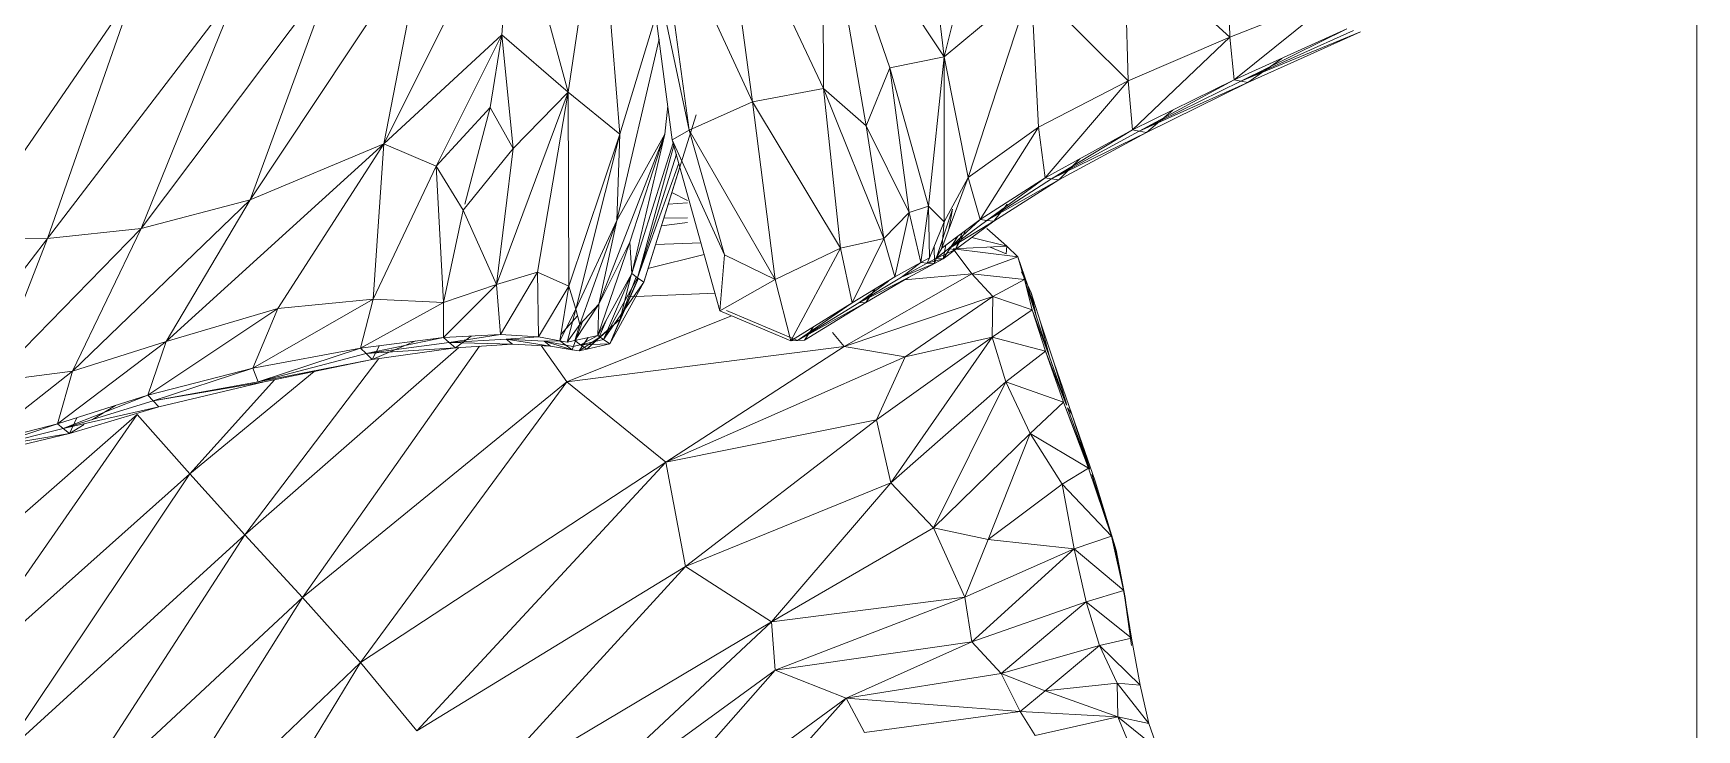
# Model space of a CAD drawing. Header units: millimetres. Extents: x -8546 to 211781, y -3000 to 31870.
# Drawn here: x -4163.8 to -4012.8, y 2400.9 to 2464.1 of the extents above; entities that cross this region are included whole.
import ezdxf

# ---------------------------------------------------------------- set-up
doc = ezdxf.new("R2010")
doc.units = ezdxf.units.MM
doc.layers.add('G-IMPT', color=8, linetype='Continuous', lineweight=9)
doc.layers.add('I-FURN', color=30, linetype='Continuous', lineweight=9)

# ---------------------------------------------------------------- blocks, each defined once
blk = doc.blocks.new('Couch_-_Soft_Bench_Berto_Salotti_9473_0001 - Couch_-_Soft_Bench_Berto_Salotti_9473_0001-449050-Begane grond')
at = {"layer": 'I-FURN'}
blk.add_line((635.44, -2275), (919.7, -2275), dxfattribs=at)
blk = doc.blocks.new('Artificial banana plant 1500mm - Family 4__C1-728657-Begane grond')
at = {"layer": 'G-IMPT'}
for p, q in [((331.68, -194.94), (337.96, -169.57)), ((331.68, -194.94), (337.96, -169.57)), ((331.68, -194.94), (329.12, -173.03)), ((331.68, -194.94), (329.12, -173.03)), ((280.8, -202.83), (292.51, -179.57)), ((280.8, -202.83), (292.51, -179.57)), ((292.51, -179.57), (291.54, -192.95)), ((292.51, -179.57), (291.54, -192.95)), ((297.54, -198.15), (292.51, -179.57)), ((297.54, -198.15), (292.51, -179.57)), ((300.4, -178.95), (297.54, -198.15)), ((300.4, -178.95), (297.54, -198.15)), ((300.4, -178.95), (302.23, -201.95)), ((300.4, -178.95), (302.23, -201.95)), ((320.74, -197.83), (311.5, -178.23)), ((320.74, -197.83), (311.5, -178.23)), ((314.27, -199.04), (311.5, -178.23)), ((314.27, -199.04), (311.5, -178.23)), ((331.68, -194.94), (320.62, -178.21)), ((331.68, -194.94), (320.62, -178.21)), ((326.76, -195.94), (320.62, -178.21)), ((326.76, -195.94), (320.62, -178.21)), ((324.61, -201.21), (320.62, -178.21)), ((324.61, -201.21), (320.62, -178.21)), ((320.74, -197.83), (320.62, -178.21)), ((320.74, -197.83), (320.62, -178.21)), ((307, -202.46), (304.14, -180.82)), ((307, -202.46), (304.14, -180.82)), ((304.14, -180.82), (308.54, -201.61)), ((304.14, -180.82), (308.54, -201.61)), ((308.54, -201.61), (305.64, -180.24)), ((308.54, -201.61), (305.64, -180.24)), ((305.64, -180.24), (314.27, -199.04)), ((305.64, -180.24), (314.27, -199.04)), ((357.61, -193.15), (357.33, -182.08)), ((357.61, -193.15), (357.33, -182.08)), ((268.69, -207.93), (284.43, -184.23)), ((268.69, -207.93), (284.43, -184.23)), ((280.8, -202.83), (284.43, -184.23)), ((280.8, -202.83), (284.43, -184.23)), ((357.61, -193.15), (348.04, -184.43)), ((357.61, -193.15), (348.04, -184.43)), ((348.39, -197.11), (348.04, -184.43)), ((348.39, -197.11), (348.04, -184.43)), ((258.78, -210.51), (276.23, -187.34)), ((258.78, -210.51), (276.23, -187.34)), ((268.69, -207.93), (276.23, -187.34)), ((268.69, -207.93), (276.23, -187.34)), ((339.58, -188.37), (331.68, -194.94)), ((339.58, -188.37), (331.68, -194.94)), ((333.85, -205.88), (339.58, -188.37)), ((333.85, -205.88), (339.58, -188.37)), ((348.39, -197.11), (339.58, -188.37)), ((348.39, -197.11), (339.58, -188.37)), ((340.25, -201.34), (339.58, -188.37)), ((340.25, -201.34), (339.58, -188.37)), ((242.66, -211.5), (258.16, -188.93)), ((242.66, -211.5), (258.16, -188.93)), ((250.27, -211.43), (267.54, -188.9)), ((250.27, -211.43), (267.54, -188.9)), ((250.27, -211.43), (258.16, -188.93)), ((250.27, -211.43), (258.16, -188.93)), ((258.78, -210.51), (267.54, -188.9)), ((258.78, -210.51), (267.54, -188.9)), ((367.81, -189.16), (357.61, -193.15)), ((367.81, -189.16), (357.61, -193.15)), ((358.01, -197.04), (367.81, -189.16)), ((358.01, -197.04), (367.81, -189.16)), ((305.52, -191.23), (302.23, -201.95)), ((305.52, -191.23), (302.23, -201.95)), ((280.8, -202.83), (291.54, -192.95)), ((280.8, -202.83), (291.54, -192.95)), ((285.57, -204.86), (291.54, -192.95)), ((285.57, -204.86), (291.54, -192.95)), ((291.54, -192.95), (290.46, -199.54)), ((291.54, -192.95), (290.46, -199.54)), ((297.54, -198.15), (291.54, -192.95)), ((297.54, -198.15), (291.54, -192.95)), ((292.55, -203.25), (291.54, -192.95)), ((292.55, -203.25), (291.54, -192.95)), ((357.61, -193.15), (348.39, -197.11)), ((357.61, -193.15), (348.39, -197.11)), ((348.79, -201.58), (357.61, -193.15)), ((348.79, -201.58), (357.61, -193.15)), ((358.01, -197.04), (357.61, -193.15)), ((358.01, -197.04), (357.61, -193.15)), ((368.24, -192.42), (358.01, -197.04)), ((368.24, -192.42), (358.01, -197.04)), ((368.24, -192.42), (358.62, -197.15)), ((368.24, -192.42), (358.62, -197.15)), ((368.84, -192.55), (358.62, -197.15)), ((358.62, -197.15), (368.84, -192.55)), ((358.62, -197.15), (369.48, -192.68)), ((358.62, -197.15), (369.48, -192.68)), ((359.26, -197.28), (369.48, -192.68)), ((359.26, -197.28), (369.48, -192.68)), ((305.8, -193.33), (301.98, -209.78)), ((305.8, -193.33), (301.98, -209.78)), ((326.76, -195.94), (324.61, -201.21)), ((326.76, -195.94), (324.61, -201.21)), ((331.68, -194.94), (326.76, -195.94)), ((331.68, -194.94), (326.76, -195.94)), ((330.27, -208.48), (326.76, -195.94)), ((330.27, -208.48), (326.76, -195.94)), ((328.51, -209.07), (326.76, -195.94)), ((328.51, -209.07), (326.76, -195.94)), ((330.27, -208.48), (331.68, -194.94)), ((330.27, -208.48), (331.68, -194.94)), ((333.85, -205.88), (331.68, -194.94)), ((333.85, -205.88), (331.68, -194.94)), ((331.69, -209.91), (331.68, -194.94)), ((331.69, -209.91), (331.68, -194.94)), ((359.26, -197.28), (362.34, -195.09)), ((359.26, -197.28), (362.34, -195.09)), ((348.39, -197.11), (340.25, -201.34)), ((348.39, -197.11), (340.25, -201.34)), ((340.84, -205.91), (348.39, -197.11)), ((340.84, -205.91), (348.39, -197.11)), ((348.79, -201.58), (348.39, -197.11)), ((348.79, -201.58), (348.39, -197.11)), ((358.01, -197.04), (348.79, -201.58)), ((358.01, -197.04), (348.79, -201.58)), ((358.01, -197.04), (349.39, -201.69)), ((358.01, -197.04), (349.39, -201.69)), ((358.62, -197.15), (349.39, -201.69)), ((349.39, -201.69), (358.62, -197.15)), ((349.39, -201.69), (359.26, -197.28)), ((349.39, -201.69), (359.26, -197.28)), ((350.04, -201.81), (359.26, -197.28)), ((350.04, -201.81), (359.26, -197.28)), ((358.62, -197.15), (358.01, -197.04)), ((358.62, -197.15), (358.01, -197.04)), ((359.26, -197.28), (358.62, -197.15)), ((359.26, -197.28), (358.62, -197.15)), ((291.03, -215.59), (297.54, -198.15)), ((291.03, -215.59), (297.54, -198.15)), ((297.54, -198.15), (292.55, -203.25)), ((297.54, -198.15), (292.55, -203.25)), ((294.76, -214.49), (297.54, -198.15)), ((294.76, -214.49), (297.54, -198.15)), ((297.61, -215.74), (297.54, -198.15)), ((297.61, -215.74), (297.54, -198.15)), ((302.23, -201.95), (297.54, -198.15)), ((302.23, -201.95), (297.54, -198.15)), ((308.54, -201.61), (314.27, -199.04)), ((308.54, -201.61), (314.27, -199.04)), ((320.74, -197.83), (314.27, -199.04)), ((320.74, -197.83), (314.27, -199.04)), ((322.28, -212.29), (314.27, -199.04)), ((322.28, -212.29), (314.27, -199.04)), ((316.34, -215.16), (314.27, -199.04)), ((316.34, -215.16), (314.27, -199.04)), ((326.21, -211.43), (320.74, -197.83)), ((326.21, -211.43), (320.74, -197.83)), ((322.28, -212.29), (320.74, -197.83)), ((322.28, -212.29), (320.74, -197.83)), ((324.61, -201.21), (320.74, -197.83)), ((324.61, -201.21), (320.74, -197.83)), ((285.57, -204.86), (290.46, -199.54)), ((285.57, -204.86), (290.46, -199.54)), ((288.17, -208.31), (290.46, -199.54)), ((288.17, -208.31), (290.46, -199.54)), ((292.55, -203.25), (290.46, -199.54)), ((292.55, -203.25), (290.46, -199.54)), ((304.41, -215.38), (309.17, -200.21)), ((306.6, -199.39), (306.31, -201.95)), ((306.6, -199.39), (306.31, -201.95)), ((350.04, -201.81), (352.44, -199.78)), ((350.04, -201.81), (352.44, -199.78)), ((297.61, -215.74), (302.23, -201.95)), ((297.61, -215.74), (302.23, -201.95)), ((298.23, -217.84), (302.23, -201.95)), ((298.23, -217.84), (302.23, -201.95)), ((306.31, -201.95), (300.33, -217.37)), ((306.31, -201.95), (300.33, -217.37)), ((306.31, -201.95), (301.98, -209.78)), ((306.31, -201.95), (301.98, -209.78)), ((302.23, -201.95), (301.98, -209.78)), ((302.23, -201.95), (301.98, -209.78)), ((306.31, -201.95), (303.15, -211.76)), ((306.31, -201.95), (303.15, -211.76)), ((303.32, -214.61), (306.31, -201.95)), ((303.32, -214.61), (306.31, -201.95)), ((307, -202.46), (308.54, -201.61)), ((307, -202.46), (308.54, -201.61)), ((316.34, -215.16), (308.54, -201.61)), ((316.34, -215.16), (308.54, -201.61)), ((311.74, -212.9), (308.54, -201.61)), ((311.74, -212.9), (308.54, -201.61)), ((328.51, -209.07), (324.61, -201.21)), ((328.51, -209.07), (324.61, -201.21)), ((326.21, -211.43), (324.61, -201.21)), ((326.21, -211.43), (324.61, -201.21)), ((340.25, -201.34), (333.85, -205.88)), ((340.25, -201.34), (333.85, -205.88)), ((334.94, -209.7), (340.25, -201.34)), ((334.94, -209.7), (340.25, -201.34)), ((340.84, -205.91), (340.25, -201.34)), ((340.84, -205.91), (340.25, -201.34)), ((348.79, -201.58), (340.84, -205.91)), ((348.79, -201.58), (340.84, -205.91)), ((348.79, -201.58), (341.44, -206.01)), ((348.79, -201.58), (341.44, -206.01)), ((349.39, -201.69), (341.44, -206.01)), ((341.44, -206.01), (349.39, -201.69)), ((341.44, -206.01), (350.04, -201.81)), ((341.44, -206.01), (350.04, -201.81)), ((342.09, -206.11), (350.04, -201.81)), ((342.09, -206.11), (350.04, -201.81)), ((349.39, -201.69), (348.79, -201.58)), ((349.39, -201.69), (348.79, -201.58)), ((350.04, -201.81), (349.39, -201.69)), ((350.04, -201.81), (349.39, -201.69)), ((261.04, -220.78), (280.8, -202.83)), ((261.04, -220.78), (280.8, -202.83)), ((280.8, -202.83), (268.69, -207.93)), ((280.8, -202.83), (268.69, -207.93)), ((271.18, -217.79), (280.8, -202.83)), ((271.18, -217.79), (280.8, -202.83)), ((279.84, -216.94), (280.8, -202.83)), ((279.84, -216.94), (280.8, -202.83)), ((285.57, -204.86), (280.8, -202.83)), ((285.57, -204.86), (280.8, -202.83)), ((292.55, -203.25), (288.03, -208.85)), ((292.55, -203.25), (288.03, -208.85)), ((291.03, -215.59), (292.55, -203.25)), ((291.03, -215.59), (292.55, -203.25)), ((307.08, -202.74), (303.32, -214.61)), ((307.08, -202.74), (303.32, -214.61)), ((307.15, -202.98), (303.84, -214.98)), ((307.15, -202.98), (303.84, -214.98)), ((307.37, -203.78), (303.84, -214.98)), ((303.84, -214.98), (307.37, -203.78)), ((311.32, -218), (307, -202.46)), ((311.32, -218), (307, -202.46)), ((307, -202.46), (311.74, -212.9)), ((307, -202.46), (311.74, -212.9)), ((279.84, -216.94), (285.57, -204.86)), ((279.84, -216.94), (285.57, -204.86)), ((286.23, -217.22), (285.57, -204.86)), ((286.23, -217.22), (285.57, -204.86)), ((288.03, -208.85), (285.57, -204.86)), ((288.03, -208.85), (285.57, -204.86)), ((303.84, -214.98), (307.59, -204.58)), ((303.84, -214.98), (307.59, -204.58)), ((304.41, -215.38), (307.69, -204.92)), ((342.09, -206.11), (343.99, -204.2)), ((342.09, -206.11), (343.99, -204.2)), ((331.47, -212.3), (333.85, -205.88)), ((331.47, -212.3), (333.85, -205.88)), ((333.85, -205.88), (331.69, -209.91)), ((333.85, -205.88), (331.69, -209.91)), ((334.94, -209.7), (333.85, -205.88)), ((334.94, -209.7), (333.85, -205.88)), ((340.84, -205.91), (334.94, -209.7)), ((340.84, -205.91), (334.94, -209.7)), ((340.84, -205.91), (335.55, -209.78)), ((340.84, -205.91), (335.55, -209.78)), ((341.44, -206.01), (335.55, -209.78)), ((335.55, -209.78), (341.44, -206.01)), ((335.55, -209.78), (342.09, -206.11)), ((335.55, -209.78), (342.09, -206.11)), ((336.2, -209.86), (342.09, -206.11)), ((336.2, -209.86), (342.09, -206.11)), ((341.44, -206.01), (340.84, -205.91)), ((341.44, -206.01), (340.84, -205.91)), ((342.09, -206.11), (341.44, -206.01)), ((342.09, -206.11), (341.44, -206.01)), ((252.55, -223.46), (268.69, -207.93)), ((252.55, -223.46), (268.69, -207.93)), ((268.69, -207.93), (258.78, -210.51)), ((268.69, -207.93), (258.78, -210.51)), ((261.04, -220.78), (268.69, -207.93)), ((261.04, -220.78), (268.69, -207.93)), ((308.39, -208.19), (306.63, -208.3)), ((308.39, -208.19), (306.63, -208.3)), ((308.39, -207.97), (306.96, -207.25)), ((308.39, -207.97), (306.96, -207.25)), ((336.2, -209.86), (337.39, -208.31)), ((336.2, -209.86), (337.39, -208.31)), ((286.23, -217.22), (288.03, -208.85)), ((286.23, -217.22), (288.03, -208.85)), ((291.03, -215.59), (288.03, -208.85)), ((291.03, -215.59), (288.03, -208.85)), ((298.23, -217.84), (301.98, -209.78)), ((298.23, -217.84), (301.98, -209.78)), ((298.62, -219.22), (301.98, -209.78)), ((298.62, -219.22), (301.98, -209.78)), ((300.33, -217.37), (301.98, -209.78)), ((300.33, -217.37), (301.98, -209.78)), ((308.39, -209.56), (306.22, -209.58)), ((308.39, -209.56), (306.22, -209.58)), ((328.51, -209.07), (326.21, -211.43)), ((328.51, -209.07), (326.21, -211.43)), ((327.2, -214.9), (328.51, -209.07)), ((327.2, -214.9), (328.51, -209.07)), ((330.27, -208.48), (328.51, -209.07)), ((330.27, -208.48), (328.51, -209.07)), ((329.55, -213.61), (328.51, -209.07)), ((329.55, -213.61), (328.51, -209.07)), ((329.55, -213.61), (330.27, -208.48)), ((329.55, -213.61), (330.27, -208.48)), ((330.34, -213.18), (330.27, -208.48)), ((330.34, -213.18), (330.27, -208.48)), ((331.69, -209.91), (330.27, -208.48)), ((331.69, -209.91), (330.27, -208.48)), ((330.34, -213.18), (331.69, -209.91)), ((330.34, -213.18), (331.69, -209.91)), ((330.8, -213.7), (332.45, -208.75)), ((330.8, -213.7), (332.45, -208.75)), ((334.94, -209.7), (331.47, -212.3)), ((334.94, -209.7), (331.47, -212.3)), ((331.47, -212.3), (331.69, -209.91)), ((331.47, -212.3), (331.69, -209.91)), ((334.94, -209.7), (332.07, -212.36)), ((334.94, -209.7), (332.07, -212.36)), ((335.55, -209.78), (332.07, -212.36)), ((332.07, -212.36), (335.55, -209.78)), ((332.07, -212.36), (336.2, -209.86)), ((332.07, -212.36), (336.2, -209.86)), ((332.11, -210.58), (332.45, -208.75)), ((332.11, -210.58), (332.45, -208.75)), ((332.72, -212.42), (336.2, -209.86)), ((332.72, -212.42), (336.2, -209.86)), ((335.55, -209.78), (334.94, -209.7)), ((335.55, -209.78), (334.94, -209.7)), ((336.2, -209.86), (335.55, -209.78)), ((336.2, -209.86), (335.55, -209.78)), ((245.21, -224.43), (258.78, -210.51)), ((245.21, -224.43), (258.78, -210.51)), ((258.78, -210.51), (250.27, -211.43)), ((258.78, -210.51), (250.27, -211.43)), ((252.55, -223.46), (258.78, -210.51)), ((252.55, -223.46), (258.78, -210.51)), ((308.39, -209.98), (306.01, -210.28)), ((308.39, -209.98), (306.01, -210.28)), ((331.59, -213.28), (332.95, -211.19)), ((331.59, -213.28), (332.95, -211.19)), ((332.72, -212.42), (333.66, -210.66)), ((332.72, -212.42), (333.66, -210.66)), ((332.72, -212.42), (333.33, -210.91)), ((332.72, -212.42), (333.33, -210.91)), ((337.36, -212.13), (334.19, -211.33)), ((337.36, -212.13), (334.19, -211.33)), ((337.36, -212.13), (335.55, -210.52)), ((337.36, -212.13), (335.55, -210.52)), ((238.95, -226.08), (250.27, -211.43)), ((238.95, -226.08), (250.27, -211.43)), ((250.27, -211.43), (242.66, -211.5)), ((250.27, -211.43), (242.66, -211.5)), ((245.21, -224.43), (250.27, -211.43)), ((245.21, -224.43), (250.27, -211.43)), ((300.25, -220.22), (303.15, -211.76)), ((300.25, -220.22), (303.15, -211.76)), ((303.15, -211.76), (300.33, -217.37)), ((303.15, -211.76), (300.33, -217.37)), ((303.32, -214.61), (303.15, -211.76)), ((303.32, -214.61), (303.15, -211.76)), ((309.9, -212.89), (304.79, -214.14)), ((309.9, -212.89), (304.79, -214.14)), ((309.61, -211.83), (305.47, -211.97)), ((309.61, -211.83), (305.47, -211.97)), ((311.32, -218), (311.74, -212.9)), ((311.32, -218), (311.74, -212.9)), ((316.34, -215.16), (311.74, -212.9)), ((316.34, -215.16), (311.74, -212.9)), ((322.28, -212.29), (316.34, -215.16)), ((322.28, -212.29), (316.34, -215.16)), ((317.75, -220.71), (322.28, -212.29)), ((317.75, -220.71), (322.28, -212.29)), ((326.21, -211.43), (322.28, -212.29)), ((326.21, -211.43), (322.28, -212.29)), ((323.33, -217.25), (322.28, -212.29)), ((323.33, -217.25), (322.28, -212.29)), ((323.33, -217.25), (326.21, -211.43)), ((323.33, -217.25), (326.21, -211.43)), ((327.2, -214.9), (326.21, -211.43)), ((327.2, -214.9), (326.21, -211.43)), ((330.8, -213.7), (330.76, -212.16)), ((330.8, -213.7), (330.76, -212.16)), ((331.47, -212.3), (330.94, -213.23)), ((331.47, -212.3), (330.94, -213.23)), ((332.07, -212.36), (330.94, -213.23)), ((330.94, -213.23), (332.07, -212.36)), ((330.94, -213.23), (332.72, -212.42)), ((330.94, -213.23), (332.72, -212.42)), ((331.59, -213.28), (331.83, -212.03)), ((331.59, -213.28), (331.83, -212.03)), ((331.59, -213.28), (332.72, -212.42)), ((331.59, -213.28), (332.72, -212.42)), ((332.72, -212.42), (332.07, -212.36)), ((332.72, -212.42), (332.07, -212.36)), ((337.36, -212.13), (332.5, -212.37)), ((337.36, -212.13), (332.5, -212.37)), ((338.38, -213.09), (332.5, -212.37)), ((338.38, -213.09), (332.5, -212.37)), ((334.19, -214.64), (332.5, -212.37)), ((334.19, -214.64), (332.5, -212.37)), ((337.32, -212.82), (335.87, -212.2)), ((337.32, -212.82), (335.87, -212.2)), ((337.36, -212.13), (337.32, -212.82)), ((337.36, -212.13), (337.32, -212.82)), ((338.38, -213.09), (337.36, -212.13)), ((338.38, -213.09), (337.36, -212.13)), ((329.55, -213.61), (327.2, -214.9)), ((329.55, -213.61), (327.2, -214.9)), ((329.55, -213.61), (327.81, -214.92)), ((329.55, -213.61), (327.81, -214.92)), ((330.15, -213.65), (327.81, -214.92)), ((327.81, -214.92), (330.15, -213.65)), ((327.81, -214.92), (330.8, -213.7)), ((327.81, -214.92), (330.8, -213.7)), ((328.45, -214.95), (330.8, -213.7)), ((328.45, -214.95), (330.8, -213.7)), ((330.34, -213.18), (329.55, -213.61)), ((330.34, -213.18), (329.55, -213.61)), ((330.15, -213.65), (329.55, -213.61)), ((330.15, -213.65), (329.55, -213.61)), ((330.34, -213.18), (330.15, -213.65)), ((330.34, -213.18), (330.15, -213.65)), ((330.94, -213.23), (330.15, -213.65)), ((330.15, -213.65), (330.94, -213.23)), ((330.15, -213.65), (331.59, -213.28)), ((330.15, -213.65), (331.59, -213.28)), ((330.8, -213.7), (330.15, -213.65)), ((330.8, -213.7), (330.15, -213.65)), ((330.8, -213.7), (331.59, -213.28)), ((330.8, -213.7), (331.59, -213.28)), ((331.59, -213.28), (330.94, -213.23)), ((331.59, -213.28), (330.94, -213.23)), ((338.38, -213.09), (334.19, -214.64)), ((338.38, -213.09), (334.19, -214.64)), ((339.27, -215.72), (338.38, -213.09)), ((339.27, -215.72), (338.38, -213.09)), ((338.98, -215.14), (338.38, -213.09)), ((338.98, -215.14), (338.38, -213.09)), ((339.27, -215.72), (338.71, -214.21)), ((339.27, -215.72), (338.71, -214.21)), ((291.03, -215.59), (286.23, -217.22)), ((291.03, -215.59), (286.23, -217.22)), ((286.24, -220.4), (291.03, -215.59)), ((286.24, -220.4), (291.03, -215.59)), ((294.76, -214.49), (291.03, -215.59)), ((294.76, -214.49), (291.03, -215.59)), ((291.4, -220.14), (291.03, -215.59)), ((291.4, -220.14), (291.03, -215.59)), ((291.4, -220.14), (294.76, -214.49)), ((291.4, -220.14), (294.76, -214.49)), ((294.85, -220.36), (294.76, -214.49)), ((294.85, -220.36), (294.76, -214.49)), ((297.61, -215.74), (294.76, -214.49)), ((297.61, -215.74), (294.76, -214.49)), ((294.85, -220.36), (297.61, -215.74)), ((294.85, -220.36), (297.61, -215.74)), ((296.8, -220.72), (297.61, -215.74)), ((296.8, -220.72), (297.61, -215.74)), ((298.23, -217.84), (297.61, -215.74)), ((298.23, -217.84), (297.61, -215.74)), ((303.32, -214.61), (300.25, -220.22)), ((303.32, -214.61), (300.25, -220.22)), ((303.32, -214.61), (300.77, -220.59)), ((303.32, -214.61), (300.77, -220.59)), ((303.84, -214.98), (300.77, -220.59)), ((300.77, -220.59), (303.84, -214.98)), ((300.77, -220.59), (304.41, -215.38)), ((300.77, -220.59), (304.41, -215.38)), ((301.34, -220.99), (303.92, -215.03)), ((301.34, -220.99), (303.92, -215.03)), ((301.34, -220.99), (304.41, -215.38)), ((301.34, -220.99), (304.41, -215.38)), ((302.26, -218.73), (303.3, -214.61)), ((302.26, -218.73), (303.3, -214.61)), ((302.26, -218.73), (303.72, -214.89)), ((302.26, -218.73), (303.72, -214.89)), ((302.26, -218.73), (303.9, -215.02)), ((302.26, -218.73), (303.9, -215.02)), ((303.84, -214.98), (303.32, -214.61)), ((303.84, -214.98), (303.32, -214.61)), ((304.41, -215.38), (303.84, -214.98)), ((304.41, -215.38), (303.84, -214.98)), ((311.32, -218), (316.34, -215.16)), ((311.32, -218), (316.34, -215.16)), ((317.75, -220.71), (316.34, -215.16)), ((317.75, -220.71), (316.34, -215.16)), ((334.19, -214.64), (322.61, -221.21)), ((334.19, -214.64), (322.61, -221.21)), ((327.2, -214.9), (323.33, -217.25)), ((327.2, -214.9), (323.33, -217.25)), ((327.81, -214.92), (323.94, -217.25)), ((323.94, -217.25), (327.81, -214.92)), ((323.94, -217.25), (328.45, -214.95)), ((323.94, -217.25), (328.45, -214.95)), ((326.64, -215.31), (323.94, -217.25)), ((326.64, -215.31), (323.94, -217.25)), ((324.58, -217.24), (328.45, -214.95)), ((324.58, -217.24), (328.45, -214.95)), ((334.19, -214.64), (328.06, -215.19)), ((334.19, -214.64), (328.06, -215.19)), ((338.98, -215.14), (334.19, -214.64)), ((338.98, -215.14), (334.19, -214.64)), ((336.09, -216.7), (334.19, -214.64)), ((336.09, -216.7), (334.19, -214.64)), ((338.98, -215.14), (336.09, -216.7)), ((338.98, -215.14), (336.09, -216.7)), ((339.27, -215.72), (338.69, -214.44)), ((339.27, -215.72), (338.69, -214.44)), ((338.69, -214.44), (339.59, -216.35)), ((338.69, -214.44), (339.59, -216.35)), ((340.03, -218.43), (338.98, -215.14)), ((340.03, -218.43), (338.98, -215.14)), ((339.67, -217.9), (338.98, -215.14)), ((339.67, -217.9), (338.98, -215.14)), ((339.27, -215.72), (340.03, -218.43)), ((339.27, -215.72), (340.03, -218.43)), ((268.91, -223.18), (279.84, -216.94)), ((268.91, -223.18), (279.84, -216.94)), ((279.84, -216.94), (271.18, -217.79)), ((279.84, -216.94), (271.18, -217.79)), ((278.69, -221.36), (279.84, -216.94)), ((278.69, -221.36), (279.84, -216.94)), ((278.69, -221.36), (286.23, -217.22)), ((278.69, -221.36), (286.23, -217.22)), ((286.23, -217.22), (279.84, -216.94)), ((286.23, -217.22), (279.84, -216.94)), ((286.24, -220.4), (286.23, -217.22)), ((286.24, -220.4), (286.23, -217.22)), ((298.16, -220.69), (300.33, -217.37)), ((298.16, -220.69), (300.33, -217.37)), ((300.33, -217.37), (298.62, -219.22)), ((300.33, -217.37), (298.62, -219.22)), ((300.25, -220.22), (300.33, -217.37)), ((300.25, -220.22), (300.33, -217.37)), ((310.88, -216.39), (303.02, -216.73)), ((310.88, -216.39), (303.02, -216.73)), ((323.33, -217.25), (317.75, -220.71)), ((323.33, -217.25), (317.75, -220.71)), ((318.36, -220.67), (324.58, -217.24)), ((318.36, -220.67), (324.58, -217.24)), ((323.94, -217.25), (318.36, -220.67)), ((323.33, -217.25), (318.36, -220.67)), ((323.33, -217.25), (318.36, -220.67)), ((318.36, -220.67), (323.94, -217.25)), ((319.01, -220.64), (324.58, -217.24)), ((319.01, -220.64), (324.58, -217.24)), ((336.09, -216.7), (322.61, -221.21)), ((336.09, -216.7), (322.61, -221.21)), ((324.58, -217.24), (323.94, -217.25)), ((324.58, -217.24), (323.94, -217.25)), ((324.58, -217.24), (325.42, -215.99)), ((324.58, -217.24), (325.42, -215.99)), ((336.09, -216.7), (328.14, -222.17)), ((336.09, -216.7), (328.14, -222.17)), ((336.03, -220.38), (336.09, -216.7)), ((336.03, -220.38), (336.09, -216.7)), ((339.67, -217.9), (336.09, -216.7)), ((339.67, -217.9), (336.09, -216.7)), ((339.59, -216.35), (340.43, -219.01)), ((339.59, -216.35), (340.43, -219.01)), ((339.59, -216.35), (340.03, -218.43)), ((339.59, -216.35), (340.03, -218.43)), ((259.39, -225.65), (271.18, -217.79)), ((259.39, -225.65), (271.18, -217.79)), ((271.18, -217.79), (261.04, -220.78)), ((271.18, -217.79), (261.04, -220.78)), ((268.91, -223.18), (271.18, -217.79)), ((268.91, -223.18), (271.18, -217.79)), ((296.8, -220.72), (298.23, -217.84)), ((296.8, -220.72), (298.23, -217.84)), ((296.9, -220.11), (298.4, -218.43)), ((296.9, -220.11), (298.4, -218.43)), ((312.37, -218.44), (297.42, -224.43)), ((312.37, -218.44), (297.42, -224.43)), ((297.46, -220.84), (298.23, -217.84)), ((297.46, -220.84), (298.23, -217.84)), ((297.91, -221.52), (298.86, -218.95)), ((297.91, -221.52), (298.86, -218.95)), ((298.62, -219.22), (298.23, -217.84)), ((298.62, -219.22), (298.23, -217.84)), ((299.25, -221.47), (302.26, -218.73)), ((299.25, -221.47), (302.26, -218.73)), ((300.34, -220.44), (302.26, -218.73)), ((300.34, -220.44), (302.26, -218.73)), ((300.34, -220.44), (300.99, -218.86)), ((300.34, -220.44), (300.99, -218.86)), ((301.34, -220.99), (302.26, -218.73)), ((301.34, -220.99), (302.26, -218.73)), ((317.75, -220.71), (311.32, -218)), ((317.75, -220.71), (311.32, -218)), ((318.36, -220.67), (311.93, -217.97)), ((311.93, -217.97), (318.36, -220.67)), ((339.67, -217.9), (336.03, -220.38)), ((339.67, -217.9), (336.03, -220.38)), ((340.89, -221.65), (339.67, -217.9)), ((340.89, -221.65), (339.67, -217.9)), ((341.26, -222.17), (339.67, -217.9)), ((341.26, -222.17), (339.67, -217.9)), ((340.03, -218.43), (341.26, -222.17)), ((340.03, -218.43), (341.26, -222.17)), ((286.24, -220.4), (278.69, -221.36)), ((286.24, -220.4), (278.69, -221.36)), ((286.24, -220.4), (279.2, -221.86)), ((286.24, -220.4), (279.2, -221.86)), ((291.4, -220.14), (286.24, -220.4)), ((291.4, -220.14), (286.24, -220.4)), ((286.76, -220.85), (286.24, -220.4)), ((286.76, -220.85), (286.24, -220.4)), ((291.4, -220.14), (286.76, -220.85)), ((291.4, -220.14), (286.76, -220.85)), ((287.33, -221.34), (288.74, -220.28)), ((287.33, -221.34), (288.74, -220.28)), ((294.85, -220.36), (291.4, -220.14)), ((294.85, -220.36), (291.4, -220.14)), ((294.85, -220.36), (291.92, -220.56)), ((294.85, -220.36), (291.92, -220.56)), ((296.8, -220.72), (294.85, -220.36)), ((296.8, -220.72), (294.85, -220.36)), ((297.46, -220.84), (298.62, -219.22)), ((297.46, -220.84), (298.62, -219.22)), ((298.16, -220.69), (298.62, -219.22)), ((298.16, -220.69), (298.62, -219.22)), ((300.25, -220.22), (298.16, -220.69)), ((300.25, -220.22), (298.16, -220.69)), ((298.55, -221.63), (299.37, -220.42)), ((298.55, -221.63), (299.37, -220.42)), ((298.55, -221.63), (300.34, -220.44)), ((298.55, -221.63), (300.34, -220.44)), ((300.25, -220.22), (298.68, -221.06)), ((300.25, -220.22), (298.68, -221.06)), ((299.25, -221.47), (300.34, -220.44)), ((299.25, -221.47), (300.34, -220.44)), ((300.77, -220.59), (300.25, -220.22)), ((300.77, -220.59), (300.25, -220.22)), ((319.01, -220.64), (319.78, -219.46)), ((319.01, -220.64), (319.78, -219.46)), ((322.61, -221.21), (321.55, -219.95)), ((322.61, -221.21), (321.55, -219.95)), ((336.03, -220.38), (325.53, -227.88)), ((336.03, -220.38), (325.53, -227.88)), ((336.03, -220.38), (326.84, -233.58)), ((336.03, -220.38), (326.84, -233.58)), ((336.03, -220.38), (328.14, -222.17)), ((336.03, -220.38), (328.14, -222.17)), ((340.89, -221.65), (336.03, -220.38)), ((340.89, -221.65), (336.03, -220.38)), ((337.27, -224.43), (336.03, -220.38)), ((337.27, -224.43), (336.03, -220.38)), ((340.43, -219.01), (341.67, -222.73)), ((340.43, -219.01), (341.67, -222.73)), ((341.26, -222.17), (340.43, -219.01)), ((341.26, -222.17), (340.43, -219.01)), ((251.18, -228.25), (261.04, -220.78)), ((251.18, -228.25), (261.04, -220.78)), ((261.04, -220.78), (252.55, -223.46)), ((261.04, -220.78), (252.55, -223.46)), ((259.39, -225.65), (261.04, -220.78)), ((259.39, -225.65), (261.04, -220.78)), ((287.62, -221.32), (268.2, -238.32)), ((287.62, -221.32), (268.2, -238.32)), ((278.69, -221.36), (268.91, -223.18)), ((278.69, -221.36), (268.91, -223.18)), ((278.69, -221.36), (269.41, -224.43)), ((278.69, -221.36), (269.41, -224.43)), ((279.2, -221.86), (269.41, -224.43)), ((269.41, -224.43), (279.2, -221.86)), ((289.51, -221.2), (273.43, -243.99)), ((289.51, -221.2), (273.43, -243.99)), ((279.2, -221.86), (278.69, -221.36)), ((279.2, -221.86), (278.69, -221.36)), ((286.76, -220.85), (279.2, -221.86)), ((279.2, -221.86), (286.76, -220.85)), ((279.2, -221.86), (287.33, -221.34)), ((279.2, -221.86), (287.33, -221.34)), ((279.77, -222.39), (279.2, -221.86)), ((279.77, -222.39), (279.2, -221.86)), ((279.77, -222.39), (283.73, -220.72)), ((279.77, -222.39), (283.73, -220.72)), ((279.77, -222.39), (280.43, -221.14)), ((279.77, -222.39), (280.43, -221.14)), ((279.77, -222.39), (287.33, -221.34)), ((279.77, -222.39), (287.33, -221.34)), ((291.92, -220.56), (286.76, -220.85)), ((286.76, -220.85), (291.92, -220.56)), ((287.33, -221.34), (286.76, -220.85)), ((287.33, -221.34), (286.76, -220.85)), ((286.76, -220.85), (292.5, -221.01)), ((286.76, -220.85), (292.5, -221.01)), ((287.33, -221.34), (292.5, -221.01)), ((287.33, -221.34), (292.5, -221.01)), ((295.38, -220.75), (291.92, -220.56)), ((291.92, -220.56), (295.38, -220.75)), ((292.5, -221.01), (291.92, -220.56)), ((292.5, -221.01), (291.92, -220.56)), ((291.92, -220.56), (295.96, -221.18)), ((291.92, -220.56), (295.96, -221.18)), ((292.5, -221.01), (295.96, -221.18)), ((292.5, -221.01), (295.96, -221.18)), ((297.42, -224.43), (295.11, -221.14)), ((297.42, -224.43), (295.11, -221.14)), ((296.8, -220.72), (295.38, -220.75)), ((296.8, -220.72), (295.38, -220.75)), ((297.34, -221.1), (295.38, -220.75)), ((295.38, -220.75), (297.34, -221.1)), ((295.96, -221.18), (295.38, -220.75)), ((295.96, -221.18), (295.38, -220.75)), ((295.38, -220.75), (297.91, -221.52)), ((295.38, -220.75), (297.91, -221.52)), ((295.96, -221.18), (297.91, -221.52)), ((295.96, -221.18), (297.91, -221.52)), ((297.46, -220.84), (296.8, -220.72)), ((297.46, -220.84), (296.8, -220.72)), ((297.34, -221.1), (296.8, -220.72)), ((297.34, -221.1), (296.8, -220.72)), ((297.98, -221.22), (297.34, -221.1)), ((297.34, -221.1), (297.98, -221.22)), ((297.91, -221.52), (297.34, -221.1)), ((297.91, -221.52), (297.34, -221.1)), ((322.61, -221.21), (297.42, -224.43)), ((322.61, -221.21), (297.42, -224.43)), ((298.16, -220.69), (297.46, -220.84)), ((298.16, -220.69), (297.46, -220.84)), ((297.91, -221.52), (298.55, -221.63)), ((297.91, -221.52), (298.55, -221.63)), ((298.68, -221.06), (297.98, -221.22)), ((297.98, -221.22), (298.68, -221.06)), ((298.68, -221.06), (298.16, -220.69)), ((298.68, -221.06), (298.16, -220.69)), ((298.55, -221.63), (299.25, -221.47)), ((298.55, -221.63), (299.25, -221.47)), ((300.77, -220.59), (298.68, -221.06)), ((298.68, -221.06), (300.77, -220.59)), ((298.68, -221.06), (301.34, -220.99)), ((298.68, -221.06), (301.34, -220.99)), ((299.25, -221.47), (298.68, -221.06)), ((299.25, -221.47), (298.68, -221.06)), ((299.25, -221.47), (301.34, -220.99)), ((299.25, -221.47), (301.34, -220.99)), ((301.34, -220.99), (300.77, -220.59)), ((301.34, -220.99), (300.77, -220.59)), ((322.61, -221.21), (306.41, -231.72)), ((322.61, -221.21), (306.41, -231.72)), ((318.36, -220.67), (317.75, -220.71)), ((318.36, -220.67), (317.75, -220.71)), ((319.01, -220.64), (318.36, -220.67)), ((319.01, -220.64), (318.36, -220.67)), ((328.14, -222.17), (322.61, -221.21)), ((328.14, -222.17), (322.61, -221.21)), ((340.89, -221.65), (337.27, -224.43)), ((340.89, -221.65), (337.27, -224.43)), ((342.53, -226.27), (340.89, -221.65)), ((342.53, -226.27), (340.89, -221.65)), ((342.79, -226.55), (340.89, -221.65)), ((342.79, -226.55), (340.89, -221.65)), ((244.14, -230.07), (252.55, -223.46)), ((244.14, -230.07), (252.55, -223.46)), ((252.55, -223.46), (245.21, -224.43)), ((252.55, -223.46), (245.21, -224.43)), ((251.18, -228.25), (252.55, -223.46)), ((251.18, -228.25), (252.55, -223.46)), ((268.91, -223.18), (259.39, -225.65)), ((268.91, -223.18), (259.39, -225.65)), ((268.91, -223.18), (259.86, -226.15)), ((268.91, -223.18), (259.86, -226.15)), ((274.5, -223.48), (263.2, -232.77)), ((274.5, -223.48), (263.2, -232.77)), ((280.37, -222.31), (268.2, -238.32)), ((280.37, -222.31), (268.2, -238.32)), ((269.41, -224.43), (268.91, -223.18)), ((269.41, -224.43), (268.91, -223.18)), ((269.41, -224.43), (279.77, -222.39)), ((269.41, -224.43), (279.77, -222.39)), ((269.96, -224.43), (279.77, -222.39)), ((269.96, -224.43), (279.77, -222.39)), ((328.14, -222.17), (306.41, -231.72)), ((328.14, -222.17), (306.41, -231.72)), ((325.53, -227.88), (328.14, -222.17)), ((325.53, -227.88), (328.14, -222.17)), ((342.8, -226.55), (341.26, -222.17)), ((342.8, -226.55), (341.26, -222.17)), ((341.67, -222.73), (343.27, -227.36)), ((341.67, -222.73), (343.27, -227.36)), ((342.81, -226.55), (341.67, -222.73)), ((342.81, -226.55), (341.67, -222.73)), ((269.41, -224.43), (259.86, -226.15)), ((259.86, -226.15), (269.41, -224.43)), ((259.86, -226.15), (269.96, -224.43)), ((259.86, -226.15), (269.96, -224.43)), ((260.39, -226.69), (269.96, -224.43)), ((260.39, -226.69), (269.96, -224.43)), ((270.91, -224.23), (263.2, -232.77)), ((270.91, -224.23), (263.2, -232.77)), ((297.42, -224.43), (273.43, -243.99)), ((297.42, -224.43), (273.43, -243.99)), ((297.42, -224.43), (278.7, -249.88)), ((297.42, -224.43), (278.7, -249.88)), ((306.41, -231.72), (297.42, -224.43)), ((306.41, -231.72), (297.42, -224.43)), ((337.27, -224.43), (326.84, -233.58)), ((337.27, -224.43), (326.84, -233.58)), ((337.27, -224.43), (330.72, -237.68)), ((337.27, -224.43), (330.72, -237.68)), ((342.53, -226.27), (337.27, -224.43)), ((342.53, -226.27), (337.27, -224.43)), ((339.48, -229.12), (337.27, -224.43)), ((339.48, -229.12), (337.27, -224.43)), ((259.39, -225.65), (251.18, -228.25)), ((259.39, -225.65), (251.18, -228.25)), ((259.39, -225.65), (251.7, -228.67)), ((259.39, -225.65), (251.7, -228.67)), ((259.86, -226.15), (251.7, -228.67)), ((251.7, -228.67), (259.86, -226.15)), ((259.86, -226.15), (259.39, -225.65)), ((259.86, -226.15), (259.39, -225.65)), ((260.39, -226.69), (259.86, -226.15)), ((260.39, -226.69), (259.86, -226.15)), ((342.53, -226.27), (339.48, -229.12)), ((342.53, -226.27), (339.48, -229.12)), ((344.78, -232.27), (342.53, -226.27)), ((344.78, -232.27), (342.53, -226.27)), ((344.89, -232.35), (342.53, -226.27)), ((344.89, -232.35), (342.53, -226.27)), ((258.42, -227.38), (235.96, -247.01)), ((258.42, -227.38), (235.96, -247.01)), ((258.42, -227.38), (240.84, -252.69)), ((258.42, -227.38), (240.84, -252.69)), ((251.7, -228.67), (260.39, -226.69)), ((251.7, -228.67), (260.39, -226.69)), ((252.27, -229.13), (260.39, -226.69)), ((252.27, -229.13), (260.39, -226.69)), ((252.27, -229.13), (252.93, -227.69)), ((252.27, -229.13), (252.93, -227.69)), ((254.38, -227.84), (256.45, -226.58)), ((254.38, -227.84), (256.45, -226.58)), ((263.2, -232.77), (258.42, -227.38)), ((263.2, -232.77), (258.42, -227.38)), ((325.53, -227.88), (306.41, -231.72)), ((325.53, -227.88), (306.41, -231.72)), ((325.53, -227.88), (308.21, -241.17)), ((325.53, -227.88), (308.21, -241.17)), ((326.84, -233.58), (325.53, -227.88)), ((326.84, -233.58), (325.53, -227.88)), ((344.89, -232.32), (342.88, -226.79)), ((344.89, -232.32), (342.88, -226.79)), ((342.88, -226.79), (343.27, -227.36)), ((342.88, -226.79), (343.27, -227.36)), ((343.27, -227.36), (345.4, -233.45)), ((343.27, -227.36), (345.4, -233.45)), ((344.89, -232.27), (343.27, -227.36)), ((344.89, -232.27), (343.27, -227.36)), ((251.18, -228.25), (244.14, -230.07)), ((251.18, -228.25), (244.14, -230.07)), ((251.18, -228.25), (244.71, -230.4)), ((251.18, -228.25), (244.71, -230.4)), ((251.7, -228.67), (244.71, -230.4)), ((244.71, -230.4), (251.7, -228.67)), ((244.71, -230.4), (252.27, -229.13)), ((244.71, -230.4), (252.27, -229.13)), ((245.34, -230.75), (252.27, -229.13)), ((245.34, -230.75), (252.27, -229.13)), ((251.7, -228.67), (251.18, -228.25)), ((251.7, -228.67), (251.18, -228.25)), ((252.27, -229.13), (251.7, -228.67)), ((252.27, -229.13), (251.7, -228.67)), ((252.27, -229.13), (253.62, -228.3)), ((252.27, -229.13), (253.62, -228.3)), ((339.48, -229.12), (330.72, -237.68)), ((339.48, -229.12), (330.72, -237.68)), ((339.48, -229.12), (335.68, -238.74)), ((339.48, -229.12), (335.68, -238.74)), ((344.78, -232.27), (339.48, -229.12)), ((344.78, -232.27), (339.48, -229.12)), ((342.41, -233.7), (339.48, -229.12)), ((342.41, -233.7), (339.48, -229.12)), ((306.41, -231.72), (278.7, -249.88)), ((306.41, -231.72), (278.7, -249.88)), ((306.41, -231.72), (283.81, -256.08)), ((306.41, -231.72), (283.81, -256.08)), ((308.21, -241.17), (306.41, -231.72)), ((308.21, -241.17), (306.41, -231.72)), ((344.78, -232.27), (342.41, -233.7)), ((344.78, -232.27), (342.41, -233.7)), ((346.88, -238.42), (344.78, -232.27)), ((346.88, -238.42), (344.78, -232.27)), ((347.08, -239.02), (344.78, -232.27)), ((347.08, -239.02), (344.78, -232.27)), ((263.2, -232.77), (240.84, -252.69)), ((263.2, -232.77), (240.84, -252.69)), ((263.2, -232.77), (245.86, -258.64)), ((263.2, -232.77), (245.86, -258.64)), ((268.2, -238.32), (263.2, -232.77)), ((268.2, -238.32), (263.2, -232.77)), ((326.84, -233.58), (308.21, -241.17)), ((326.84, -233.58), (308.21, -241.17)), ((326.84, -233.58), (316.02, -246.19)), ((326.84, -233.58), (316.02, -246.19)), ((330.72, -237.68), (326.84, -233.58)), ((330.72, -237.68), (326.84, -233.58)), ((342.41, -233.7), (335.68, -238.74)), ((342.41, -233.7), (335.68, -238.74)), ((346.88, -238.42), (342.41, -233.7)), ((346.88, -238.42), (342.41, -233.7)), ((343.49, -239.59), (342.41, -233.7)), ((343.49, -239.59), (342.41, -233.7)), ((347.08, -239.02), (345.08, -232.83)), ((347.08, -239.02), (345.08, -232.83)), ((345.4, -233.45), (347.29, -239.69)), ((345.4, -233.45), (347.29, -239.69)), ((347.08, -239.02), (345.4, -233.45)), ((347.08, -239.02), (345.4, -233.45)), ((268.2, -238.32), (245.86, -258.64)), ((268.2, -238.32), (245.86, -258.64)), ((268.2, -238.32), (251.02, -264.83)), ((268.2, -238.32), (251.02, -264.83)), ((273.43, -243.99), (268.2, -238.32)), ((273.43, -243.99), (268.2, -238.32)), ((330.72, -237.68), (316.02, -246.19)), ((330.72, -237.68), (316.02, -246.19)), ((333.55, -243.97), (330.72, -237.68)), ((333.55, -243.97), (330.72, -237.68)), ((335.68, -238.74), (330.72, -237.68)), ((335.68, -238.74), (330.72, -237.68)), ((346.88, -238.42), (343.49, -239.59)), ((346.88, -238.42), (343.49, -239.59)), ((348.1, -243.99), (346.88, -238.42)), ((348.1, -243.99), (346.88, -238.42)), ((347.99, -243.35), (346.88, -238.42)), ((347.99, -243.35), (346.88, -238.42)), ((346.88, -238.42), (347.08, -239.02)), ((346.88, -238.42), (347.08, -239.02)), ((333.55, -243.97), (335.68, -238.74)), ((333.55, -243.97), (335.68, -238.74)), ((343.49, -239.59), (333.55, -243.97)), ((343.49, -239.59), (333.55, -243.97)), ((343.49, -239.59), (334.18, -248.03)), ((343.49, -239.59), (334.18, -248.03)), ((343.49, -239.59), (335.68, -238.74)), ((343.49, -239.59), (335.68, -238.74)), ((347.99, -243.35), (343.49, -239.59)), ((347.99, -243.35), (343.49, -239.59)), ((344.56, -244.38), (343.49, -239.59)), ((344.56, -244.38), (343.49, -239.59)), ((348.1, -243.99), (347.08, -239.02)), ((348.1, -243.99), (347.08, -239.02)), ((348.1, -243.99), (347.29, -239.69)), ((348.1, -243.99), (347.29, -239.69)), ((347.29, -239.69), (348.2, -244.69)), ((347.29, -239.69), (348.2, -244.69)), ((308.21, -241.17), (283.81, -256.08)), ((308.21, -241.17), (283.81, -256.08)), ((308.21, -241.17), (288.79, -262.38)), ((308.21, -241.17), (288.79, -262.38)), ((316.02, -246.19), (308.21, -241.17)), ((316.02, -246.19), (308.21, -241.17)), ((273.43, -243.99), (251.02, -264.83)), ((273.43, -243.99), (251.02, -264.83)), ((273.43, -243.99), (256.29, -271.26)), ((273.43, -243.99), (256.29, -271.26)), ((278.7, -249.88), (273.43, -243.99)), ((278.7, -249.88), (273.43, -243.99)), ((333.55, -243.97), (316.02, -246.19)), ((333.55, -243.97), (316.02, -246.19)), ((333.55, -243.97), (316.33, -250.59)), ((333.55, -243.97), (316.33, -250.59)), ((334.18, -248.03), (333.55, -243.97)), ((334.18, -248.03), (333.55, -243.97)), ((344.56, -244.38), (334.18, -248.03)), ((344.56, -244.38), (334.18, -248.03)), ((344.56, -244.38), (336.87, -250.88)), ((344.56, -244.38), (336.87, -250.88)), ((347.99, -243.35), (344.56, -244.38)), ((347.99, -243.35), (344.56, -244.38)), ((348.68, -247.69), (344.56, -244.38)), ((348.68, -247.69), (344.56, -244.38)), ((345.79, -248.34), (344.56, -244.38)), ((345.79, -248.34), (344.56, -244.38)), ((348.1, -243.99), (347.99, -243.35)), ((348.1, -243.99), (347.99, -243.35)), ((347.99, -243.35), (348.68, -247.69)), ((347.99, -243.35), (348.68, -247.69)), ((347.99, -243.35), (348.69, -248.35)), ((347.99, -243.35), (348.69, -248.35)), ((348.1, -243.99), (348.2, -244.69)), ((348.1, -243.99), (348.2, -244.69)), ((348.69, -248.35), (348.2, -244.69)), ((348.69, -248.35), (348.2, -244.69)), ((316.02, -246.19), (288.79, -262.38)), ((316.02, -246.19), (288.79, -262.38)), ((316.02, -246.19), (293.49, -267.21)), ((316.02, -246.19), (293.49, -267.21)), ((316.33, -250.59), (316.02, -246.19)), ((316.33, -250.59), (316.02, -246.19)), ((334.18, -248.03), (316.33, -250.59)), ((334.18, -248.03), (316.33, -250.59)), ((334.18, -248.03), (322.8, -253.13)), ((334.18, -248.03), (322.8, -253.13)), ((336.87, -250.88), (334.18, -248.03)), ((336.87, -250.88), (334.18, -248.03)), ((345.79, -248.34), (336.87, -250.88)), ((345.79, -248.34), (336.87, -250.88)), ((345.79, -248.34), (340.86, -252.46)), ((345.79, -248.34), (340.86, -252.46)), ((348.68, -247.69), (345.79, -248.34)), ((348.68, -247.69), (345.79, -248.34)), ((349.47, -251.95), (345.79, -248.34)), ((349.47, -251.95), (345.79, -248.34)), ((347.38, -251.77), (345.79, -248.34)), ((347.38, -251.77), (345.79, -248.34)), ((349.47, -251.95), (348.68, -247.69)), ((349.47, -251.95), (348.68, -247.69)), ((278.7, -249.88), (256.29, -271.26)), ((278.7, -249.88), (256.29, -271.26)), ((278.7, -249.88), (261.62, -277.94)), ((278.7, -249.88), (261.62, -277.94)), ((283.81, -256.08), (278.7, -249.88)), ((283.81, -256.08), (278.7, -249.88)), ((316.33, -250.59), (293.49, -267.21)), ((316.33, -250.59), (293.49, -267.21)), ((316.33, -250.59), (298.23, -271.08)), ((316.33, -250.59), (298.23, -271.08)), ((322.8, -253.13), (316.33, -250.59)), ((322.8, -253.13), (316.33, -250.59)), ((336.87, -250.88), (322.8, -253.13)), ((336.87, -250.88), (322.8, -253.13)), ((338.59, -254.33), (336.87, -250.88)), ((338.59, -254.33), (336.87, -250.88)), ((340.86, -252.46), (336.87, -250.88)), ((340.86, -252.46), (336.87, -250.88)), ((347.38, -251.77), (340.86, -252.46)), ((347.38, -251.77), (340.86, -252.46)), ((350.25, -255.41), (347.38, -251.77)), ((350.25, -255.41), (347.38, -251.77)), ((349.47, -251.95), (347.38, -251.77)), ((349.47, -251.95), (347.38, -251.77)), ((347.44, -254.81), (347.38, -251.77)), ((347.44, -254.81), (347.38, -251.77)), ((350.25, -255.41), (349.47, -251.95)), ((350.25, -255.41), (349.47, -251.95)), ((322.8, -253.13), (298.23, -271.08)), ((322.8, -253.13), (298.23, -271.08)), ((322.8, -253.13), (303.46, -274.68)), ((322.8, -253.13), (303.46, -274.68)), ((338.59, -254.33), (322.8, -253.13)), ((338.59, -254.33), (322.8, -253.13)), ((324.46, -256.25), (322.8, -253.13)), ((324.46, -256.25), (322.8, -253.13)), ((338.59, -254.33), (340.86, -252.46)), ((338.59, -254.33), (340.86, -252.46)), ((347.44, -254.81), (340.86, -252.46)), ((347.44, -254.81), (340.86, -252.46)), ((338.59, -254.33), (324.46, -256.25)), ((338.59, -254.33), (324.46, -256.25)), ((347.44, -254.81), (338.59, -254.33)), ((347.44, -254.81), (338.59, -254.33)), ((339.93, -256.52), (338.59, -254.33)), ((339.93, -256.52), (338.59, -254.33)), ((347.44, -254.81), (339.93, -256.52)), ((347.44, -254.81), (339.93, -256.52)), ((351.07, -257.75), (347.44, -254.81)), ((351.07, -257.75), (347.44, -254.81)), ((350.25, -255.41), (347.44, -254.81)), ((350.25, -255.41), (347.44, -254.81)), ((348.41, -257.14), (347.44, -254.81)), ((348.41, -257.14), (347.44, -254.81)), ((351.07, -257.75), (350.25, -255.41)), ((351.07, -257.75), (350.25, -255.41))]:
    blk.add_line(p, q, dxfattribs=at)
blk = doc.blocks.new('Artificial banana plant 1500mm - Family 4__C2-728658-Begane grond')
blk.add_blockref('Artificial banana plant 1500mm - Family 4__C1-728657-Begane grond', (0, 0))
blk = doc.blocks.new('Artificial banana plant 1500mm - Family 4-728656-Begane grond')
blk.add_blockref('Artificial banana plant 1500mm - Family 4__C2-728658-Begane grond', (0, 0))
blk = doc.blocks.new('Artificial banana plant 1500mm - Ny märkning-728662-Begane grond')
blk.add_blockref('Artificial banana plant 1500mm - Family 4-728656-Begane grond', (0, 0))

msp = doc.modelspace()

# ---------------------------------------------------------------- block references
at = {"layer": 'I-FURN', "rotation": 269.9999999999997}
msp.add_blockref('Couch_-_Soft_Bench_Berto_Salotti_9473_0001 - Couch_-_Soft_Bench_Berto_Salotti_9473_0001-449050-Begane grond', (-1737.76, 3116.58), dxfattribs=at)
at = {"layer": 'I-FURN'}
msp.add_blockref('Artificial banana plant 1500mm - Ny märkning-728662-Begane grond', (-4412.76, 2656.87), dxfattribs=at)

doc.saveas('drawing.dxf')
